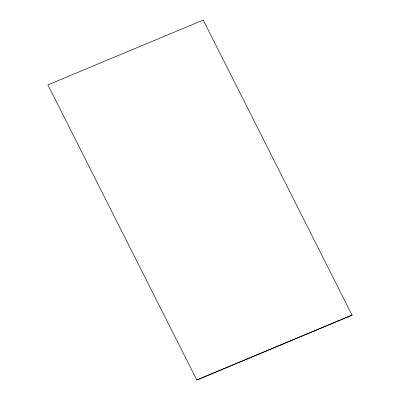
<?xml version="1.0" encoding="UTF-8"?>
<svg xmlns="http://www.w3.org/2000/svg" width="400" height="400" viewBox="0 0 400 400"><rect width="100%" height="100%" fill="white"/><g stroke="black" fill="none" stroke-linecap="round" stroke-linejoin="round"><path stroke-width="0.6" d="M203.165 20.08L47.885 84.9L196.82 380L352.115 315.1L196.82 380M203.18 20L352.095 315.18"/></g></svg>
